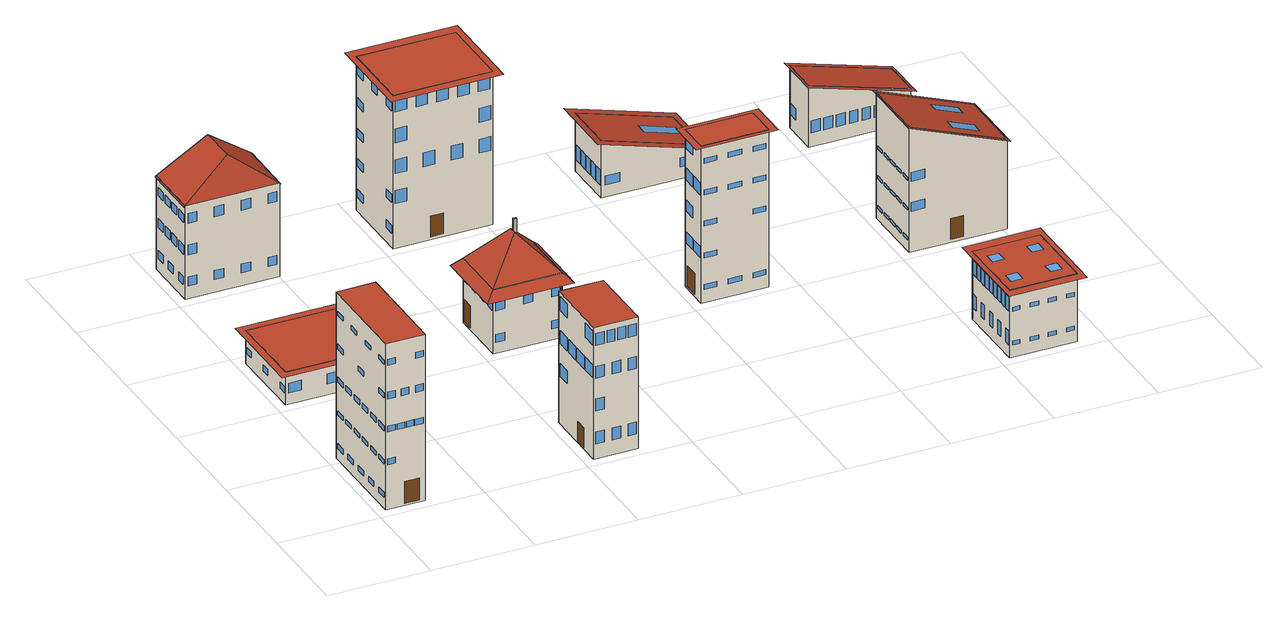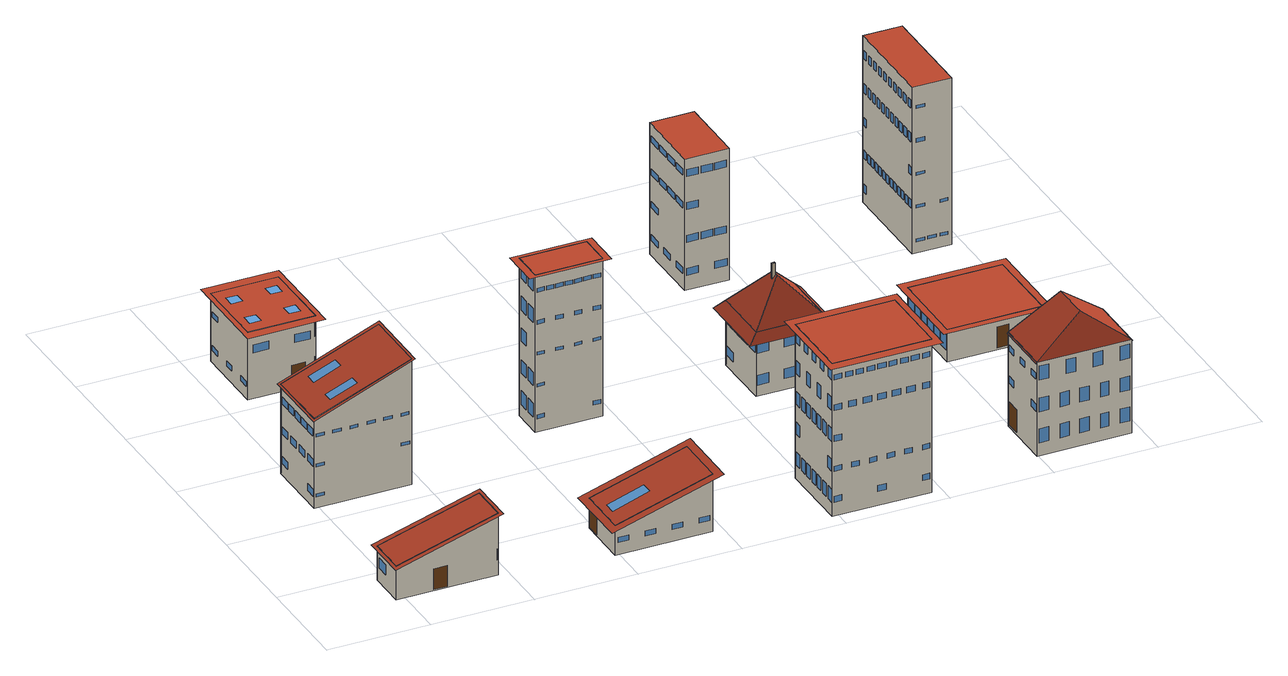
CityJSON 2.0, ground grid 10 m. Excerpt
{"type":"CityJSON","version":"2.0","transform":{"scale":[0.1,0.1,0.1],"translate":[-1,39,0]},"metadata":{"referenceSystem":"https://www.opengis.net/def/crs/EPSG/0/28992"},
"CityObjects":{
"building1":{"type":"Building","attributes":{"roofType":"Flat","yearOfConstruction":1977,"function":"Residential","storeysAboveGround":5},"geometry":[{"type":"MultiSurface","lod":"3","boundaries":[[[0,1,2,3]],[[4,5,6,7]],[[2,4,7,3],[8,9,10,11],[12,13,14,15],[16,17,18,19],[20,21,22,23],[24,25,26,27],[28,29,30,31],[32,33,34,35],[36,37,38,39],[40,41,42,43],[44,45,46,47],[48,49,50,51]],[[10,9,8,11]],[[14,13,12,15]],[[18,17,16,19]],[[22,21,20,23]],[[26,25,24,27]],[[30,29,28,31]],[[34,33,32,35]],[[38,37,36,39]],[[42,41,40,43]],[[46,45,44,47]],[[50,49,48,51]],[[1,5,4,2],[52,53,54,55],[56,57,58,59],[60,61,62,63],[64,65,66,67],[68,69,70,71],[72,73,74,75],[76,77,78,79],[80,81,82,83],[84,85,86,87],[88,89,90,91],[92,93,94,95],[96,97,98,99],[100,101,102,103],[104,105,106,107],[108,109,110,111],[112,113,114,115],[116,117,118,119],[120,121,122,123],[124,125,126,127],[128,129,130,131],[132,133,134,135],[136,137,138,139],[140,141,142,143],[144,145,146,147],[148,149,150,151],[152,153,154,155],[156,157,158,159],[160,161,162,163],[164,165,166,167],[168,169,170,171],[172,173,174,175],[176,177,178,179],[180,181,182,183],[184,185,186,187],[188,189,190,191],[192,193,194,195],[196,197,198,199]],[[54,53,52,55]],[[58,57,56,59]],[[62,61,60,63]],[[66,65,64,67]],[[70,69,68,71]],[[74,73,72,75]],[[78,77,76,79]],[[82,81,80,83]],[[86,85,84,87]],[[90,89,88,91]],[[94,93,92,95]],[[98,97,96,99]],[[102,101,100,103]],[[106,105,104,107]],[[110,109,108,111]],[[114,113,112,115]],[[118,117,116,119]],[[122,121,120,123]],[[126,125,124,127]],[[130,129,128,131]],[[134,133,132,135]],[[138,137,136,139]],[[142,141,140,143]],[[146,145,144,147]],[[150,149,148,151]],[[154,153,152,155]],[[158,157,156,159]],[[162,161,160,163]],[[166,165,164,167]],[[170,169,168,171]],[[174,173,172,175]],[[178,177,176,179]],[[182,181,180,183]],[[186,185,184,187]],[[190,189,188,191]],[[194,193,192,195]],[[198,197,196,199]],[[0,6,5,1],[200,201,202,203],[204,205,206,207],[208,209,210,211],[212,213,214,215],[216,217,218,219],[220,221,222,223],[224,225,226,227],[228,229,230,231]],[[202,201,200,203]],[[206,205,204,207]],[[210,209,208,211]],[[214,213,212,215]],[[218,217,216,219]],[[222,221,220,223]],[[226,225,224,227]],[[230,229,228,231]],[[3,7,6,0],[232,233,234,235],[236,237,238,239],[240,241,242,243],[244,245,246,247],[248,249,250,251],[252,253,254,255],[256,257,258,259],[260,261,262,263],[264,265,266,267],[268,269,270,271],[272,273,274,275],[276,277,278,279],[280,281,282,283],[284,285,286,287],[288,289,290,291],[292,293,294,295],[296,297,298,299],[300,301,302,303],[304,305,306,307],[308,309,310,311],[312,313,314,315],[316,317,318,319],[320,321,322,323],[324,325,326,327]],[[234,233,232,235]],[[238,237,236,239]],[[242,241,240,243]],[[246,245,244,247]],[[250,249,248,251]],[[254,253,252,255]],[[258,257,256,259]],[[262,261,260,263]],[[266,265,264,267]],[[270,269,268,271]],[[274,273,272,275]],[[278,277,276,279]],[[282,281,280,283]],[[286,285,284,287]],[[290,289,288,291]],[[294,293,292,295]],[[298,297,296,299]],[[302,301,300,303]],[[306,305,304,307]],[[310,309,308,311]],[[314,313,312,315]],[[318,317,316,319]],[[322,321,320,323]],[[326,325,324,327]]],"semantics":{"surfaces":[{"type":"GroundSurface"},{"type":"RoofSurface"},{"type":"WallSurface"},{"type":"Door"},{"type":"Window"}],"values":[0,1,2,3,4,4,4,4,4,4,4,4,4,4,2,4,4,4,4,4,4,4,4,4,4,4,4,4,4,4,4,4,4,4,4,4,4,4,4,4,4,4,4,4,4,4,4,4,4,4,4,4,2,4,4,4,4,4,4,4,4,2,4,4,4,4,4,4,4,4,4,4,4,4,4,4,4,4,4,4,4,4,4,4,4,4]}}]},
"building2":{"type":"Building","attributes":{"roofType":"Flat","yearOfConstruction":1955,"function":"Residential","storeysAboveGround":1},"geometry":[{"type":"MultiSurface","lod":"3","boundaries":[[[328,329,330,331]],[[332,333,334,335]],[[330,332,335,331],[336,337,338,339],[340,341,342,343],[344,345,346,347]],[[338,337,336,339]],[[342,341,340,343]],[[346,345,344,347]],[[329,333,332,330],[348,349,350,351],[352,353,354,355],[356,357,358,359],[360,361,362,363],[364,365,366,367],[368,369,370,371]],[[350,349,348,351]],[[354,353,352,355]],[[358,357,356,359]],[[362,361,360,363]],[[366,365,364,367]],[[370,369,368,371]],[[328,334,333,329],[372,373,374,375]],[[374,373,372,375]],[[331,335,334,328],[376,377,378,379],[380,381,382,383],[384,385,386,387]],[[378,377,376,379]],[[382,381,380,383]],[[386,385,384,387]],[[388,389,390,391],[334,333,332,335]]],"semantics":{"surfaces":[{"type":"GroundSurface"},{"type":"RoofSurface"},{"type":"WallSurface"},{"type":"Window"},{"type":"Door"}],"values":[0,1,2,3,3,3,2,3,3,3,3,3,3,2,4,2,3,3,3,1]}}]},
"building3":{"type":"Building","attributes":{"roofType":"Hipped","yearOfConstruction":1954,"function":"Residential","storeysAboveGround":3},"geometry":[{"type":"MultiSurface","lod":"3","boundaries":[[[392,393,394,395]],[[396,397,398,399]],[[399,400,401,396]],[[398,400,399]],[[401,397,396]],[[394,400,398,395],[402,403,404,405],[406,407,408,409],[410,411,412,413],[414,415,416,417],[418,419,420,421],[422,423,424,425],[426,427,428,429],[430,431,432,433],[434,435,436,437]],[[404,403,402,405]],[[408,407,406,409]],[[412,411,410,413]],[[416,415,414,417]],[[420,419,418,421]],[[424,423,422,425]],[[428,427,426,429]],[[432,431,430,433]],[[436,435,434,437]],[[393,401,400,394],[438,439,440,441],[442,443,444,445],[446,447,448,449],[450,451,452,453],[454,455,456,457],[458,459,460,461]],[[440,439,438,441]],[[444,443,442,445]],[[448,447,446,449]],[[452,451,450,453]],[[456,455,454,457]],[[460,459,458,461]],[[392,397,401,393],[462,463,464,465],[466,467,468,469],[470,471,472,473],[474,475,476,477],[478,479,480,481],[482,483,484,485],[486,487,488,489],[490,491,492,493],[494,495,496,497],[498,499,500,501],[502,503,504,505],[506,507,508,509],[510,511,512,513],[514,515,516,517]],[[464,463,462,465]],[[468,467,466,469]],[[472,471,470,473]],[[476,475,474,477]],[[480,479,478,481]],[[484,483,482,485]],[[488,487,486,489]],[[492,491,490,493]],[[496,495,494,497]],[[500,499,498,501]],[[504,503,502,505]],[[508,507,506,509]],[[512,511,510,513]],[[516,515,514,517]],[[395,398,397,392],[518,519,520,521],[522,523,524,525],[526,527,528,529],[530,531,532,533],[534,535,536,537],[538,539,540,541],[542,543,544,545],[546,547,548,549],[550,551,552,553],[554,555,556,557],[558,559,560,561]],[[520,519,518,521]],[[524,523,522,525]],[[528,527,526,529]],[[532,531,530,533]],[[536,535,534,537]],[[540,539,538,541]],[[544,543,542,545]],[[548,547,546,549]],[[552,551,550,553]],[[556,555,554,557]],[[560,559,558,561]],[[562,400,398,563]],[[564,401,400,562]],[[397,401,564,565]],[[398,397,565,563]]],"semantics":{"surfaces":[{"type":"GroundSurface"},{"type":"RoofSurface"},{"type":"WallSurface"},{"type":"Window"},{"type":"Door"}],"values":[0,1,1,1,1,2,3,3,3,3,3,3,3,3,3,2,4,3,3,3,3,3,2,3,3,3,3,3,3,3,3,3,3,3,3,3,3,2,3,3,3,3,3,3,3,3,3,3,3,1,1,1,1]}}]},
"building4":{"type":"Building","attributes":{"roofType":"Flat","yearOfConstruction":1947,"function":"Industrial","storeysAboveGround":4},"geometry":[{"type":"MultiSurface","lod":"3","boundaries":[[[566,567,568,569]],[[570,571,572,573]],[[568,570,573,569],[574,575,576,577],[578,579,580,581],[582,583,584,585],[586,587,588,589],[590,591,592,593],[594,595,596,597],[598,599,600,601],[602,603,604,605],[606,607,608,609],[610,611,612,613],[614,615,616,617]],[[576,575,574,577]],[[580,579,578,581]],[[584,583,582,585]],[[588,587,586,589]],[[592,591,590,593]],[[596,595,594,597]],[[600,599,598,601]],[[604,603,602,605]],[[608,607,606,609]],[[612,611,610,613]],[[616,615,614,617]],[[567,571,570,568],[618,619,620,621],[622,623,624,625],[626,627,628,629],[630,631,632,633],[634,635,636,637],[638,639,640,641],[642,643,644,645],[646,647,648,649],[650,651,652,653],[654,655,656,657],[658,659,660,661],[662,663,664,665]],[[620,619,618,621]],[[624,623,622,625]],[[628,627,626,629]],[[632,631,630,633]],[[636,635,634,637]],[[640,639,638,641]],[[644,643,642,645]],[[648,647,646,649]],[[652,651,650,653]],[[656,655,654,657]],[[660,659,658,661]],[[664,663,662,665]],[[566,572,571,567],[666,667,668,669],[670,671,672,673],[674,675,676,677],[678,679,680,681],[682,683,684,685],[686,687,688,689],[690,691,692,693],[694,695,696,697],[698,699,700,701]],[[668,667,666,669]],[[672,671,670,673]],[[676,675,674,677]],[[680,679,678,681]],[[684,683,682,685]],[[688,687,686,689]],[[692,691,690,693]],[[696,695,694,697]],[[700,699,698,701]],[[569,573,572,566],[702,703,704,705],[706,707,708,709],[710,711,712,713],[714,715,716,717],[718,719,720,721],[722,723,724,725],[726,727,728,729],[730,731,732,733]],[[704,703,702,705]],[[708,707,706,709]],[[712,711,710,713]],[[716,715,714,717]],[[720,719,718,721]],[[724,723,722,725]],[[728,727,726,729]],[[732,731,730,733]]],"semantics":{"surfaces":[{"type":"GroundSurface"},{"type":"RoofSurface"},{"type":"WallSurface"},{"type":"Window"},{"type":"Door"}],"values":[0,1,2,3,3,3,3,3,3,3,3,3,3,3,2,3,3,3,3,3,3,3,3,3,3,3,3,2,3,3,3,3,3,3,3,3,3,2,4,3,3,3,3,3,3,3]}}]},
"building5":{"type":"Building","attributes":{"roofType":"Hipped","yearOfConstruction":1957,"function":"Industrial","storeysAboveGround":2},"children":["building5-1"],"geometry":[{"type":"MultiSurface","lod":"3","boundaries":[[[734,735,736,737]],[[738,739,740,741]],[[741,742,743,738],[744,745,746,747]],[[740,742,741]],[[743,739,738]],[[736,742,740,737],[748,749,750,751],[752,753,754,755],[756,757,758,759],[760,761,762,763],[764,765,766,767]],[[750,749,748,751]],[[754,753,752,755]],[[758,757,756,759]],[[762,761,760,763]],[[766,765,764,767]],[[735,743,742,736],[768,769,770,771],[772,773,774,775],[776,777,778,779],[780,781,782,783],[784,785,786,787]],[[770,769,768,771]],[[774,773,772,775]],[[778,777,776,779]],[[782,781,780,783]],[[786,785,784,787]],[[734,739,743,735],[788,789,790,791],[792,793,794,795],[796,797,798,799],[800,801,802,803],[804,805,806,807],[808,809,810,811]],[[790,789,788,791]],[[794,793,792,795]],[[798,797,796,799]],[[802,801,800,803]],[[806,805,804,807]],[[810,809,808,811]],[[737,740,739,734],[812,813,814,815],[816,817,818,819],[820,821,822,823],[824,825,826,827],[828,829,830,831]],[[814,813,812,815]],[[818,817,816,819]],[[822,821,820,823]],[[826,825,824,827]],[[830,829,828,831]],[[832,742,740,833]],[[834,743,742,832]],[[739,743,834,835]],[[740,739,835,833]]],"semantics":{"surfaces":[{"type":"GroundSurface"},{"type":"RoofSurface"},{"type":"WallSurface"},{"type":"Window"},{"type":"Door"}],"values":[0,1,1,1,1,2,3,3,3,3,3,2,3,3,3,3,3,2,3,3,3,3,3,3,2,4,3,3,3,3,1,1,1,1]}}]},
"building5-1":{"type":"BuildingInstallation","parents":["building5"],"geometry":[{"type":"MultiSurface","lod":"3","boundaries":[[[746,836,837,747]],[[838,839,745,744]],[[837,838,744,747]],[[746,745,839,836]],[[836,839,838,837]],[[746,745,744,747]]]}]},
"building6":{"type":"Building","attributes":{"roofType":"Flat","yearOfConstruction":2009,"function":"Residential","storeysAboveGround":5},"geometry":[{"type":"MultiSurface","lod":"3","boundaries":[[[840,841,842,843]],[[844,845,846,847]],[[842,844,847,843],[848,849,850,851],[852,853,854,855],[856,857,858,859],[860,861,862,863],[864,865,866,867],[868,869,870,871],[872,873,874,875],[876,877,878,879],[880,881,882,883],[884,885,886,887],[888,889,890,891],[892,893,894,895],[896,897,898,899]],[[850,849,848,851]],[[854,853,852,855]],[[858,857,856,859]],[[862,861,860,863]],[[866,865,864,867]],[[870,869,868,871]],[[874,873,872,875]],[[878,877,876,879]],[[882,881,880,883]],[[886,885,884,887]],[[890,889,888,891]],[[894,893,892,895]],[[898,897,896,899]],[[841,845,844,842],[900,901,902,903],[904,905,906,907],[908,909,910,911],[912,913,914,915],[916,917,918,919],[920,921,922,923],[924,925,926,927],[928,929,930,931],[932,933,934,935],[936,937,938,939],[940,941,942,943],[944,945,946,947],[948,949,950,951],[952,953,954,955],[956,957,958,959],[960,961,962,963],[964,965,966,967],[968,969,970,971],[972,973,974,975],[976,977,978,979],[980,981,982,983],[984,985,986,987],[988,989,990,991],[992,993,994,995],[996,997,998,999]],[[902,901,900,903]],[[906,905,904,907]],[[910,909,908,911]],[[914,913,912,915]],[[918,917,916,919]],[[922,921,920,923]],[[926,925,924,927]],[[930,929,928,931]],[[934,933,932,935]],[[938,937,936,939]],[[942,941,940,943]],[[946,945,944,947]],[[950,949,948,951]],[[954,953,952,955]],[[958,957,956,959]],[[962,961,960,963]],[[966,965,964,967]],[[970,969,968,971]],[[974,973,972,975]],[[978,977,976,979]],[[982,981,980,983]],[[986,985,984,987]],[[990,989,988,991]],[[994,993,992,995]],[[998,997,996,999]],[[840,846,845,841],[1000,1001,1002,1003],[1004,1005,1006,1007],[1008,1009,1010,1011],[1012,1013,1014,1015],[1016,1017,1018,1019],[1020,1021,1022,1023],[1024,1025,1026,1027],[1028,1029,1030,1031],[1032,1033,1034,1035],[1036,1037,1038,1039],[1040,1041,1042,1043],[1044,1045,1046,1047],[1048,1049,1050,1051],[1052,1053,1054,1055],[1056,1057,1058,1059],[1060,1061,1062,1063],[1064,1065,1066,1067],[1068,1069,1070,1071],[1072,1073,1074,1075],[1076,1077,1078,1079],[1080,1081,1082,1083],[1084,1085,1086,1087],[1088,1089,1090,1091],[1092,1093,1094,1095],[1096,1097,1098,1099],[1100,1101,1102,1103]],[[1002,1001,1000,1003]],[[1006,1005,1004,1007]],[[1010,1009,1008,1011]],[[1014,1013,1012,1015]],[[1018,1017,1016,1019]],[[1022,1021,1020,1023]],[[1026,1025,1024,1027]],[[1030,1029,1028,1031]],[[1034,1033,1032,1035]],[[1038,1037,1036,1039]],[[1042,1041,1040,1043]],[[1046,1045,1044,1047]],[[1050,1049,1048,1051]],[[1054,1053,1052,1055]],[[1058,1057,1056,1059]],[[1062,1061,1060,1063]],[[1066,1065,1064,1067]],[[1070,1069,1068,1071]],[[1074,1073,1072,1075]],[[1078,1077,1076,1079]],[[1082,1081,1080,1083]],[[1086,1085,1084,1087]],[[1090,1089,1088,1091]],[[1094,1093,1092,1095]],[[1098,1097,1096,1099]],[[1102,1101,1100,1103]],[[843,847,846,840],[1104,1105,1106,1107],[1108,1109,1110,1111],[1112,1113,1114,1115],[1116,1117,1118,1119],[1120,1121,1122,1123],[1124,1125,1126,1127],[1128,1129,1130,1131],[1132,1133,1134,1135],[1136,1137,1138,1139]],[[1106,1105,1104,1107]],[[1110,1109,1108,1111]],[[1114,1113,1112,1115]],[[1118,1117,1116,1119]],[[1122,1121,1120,1123]],[[1126,1125,1124,1127]],[[1130,1129,1128,1131]],[[1134,1133,1132,1135]],[[1138,1137,1136,1139]],[[1140,1141,1142,1143],[846,845,844,847]]],"semantics":{"surfaces":[{"type":"GroundSurface"},{"type":"RoofSurface"},{"type":"WallSurface"},{"type":"Door"},{"type":"Window"}],"values":[0,1,2,3,4,4,4,4,4,4,4,4,4,4,4,4,2,4,4,4,4,4,4,4,4,4,4,4,4,4,4,4,4,4,4,4,4,4,4,4,4,4,2,4,4,4,4,4,4,4,4,4,4,4,4,4,4,4,4,4,4,4,4,4,4,4,4,4,4,2,4,4,4,4,4,4,4,4,4,1]}}]},
"building7":{"type":"Building","attributes":{"roofType":"Flat","yearOfConstruction":2013,"function":"Industrial","storeysAboveGround":5},"geometry":[{"type":"MultiSurface","lod":"3","boundaries":[[[1144,1145,1146,1147]],[[1148,1149,1150,1151]],[[1146,1148,1151,1147],[1152,1153,1154,1155],[1156,1157,1158,1159],[1160,1161,1162,1163],[1164,1165,1166,1167],[1168,1169,1170,1171],[1172,1173,1174,1175],[1176,1177,1178,1179],[1180,1181,1182,1183],[1184,1185,1186,1187],[1188,1189,1190,1191],[1192,1193,1194,1195],[1196,1197,1198,1199]],[[1154,1153,1152,1155]],[[1158,1157,1156,1159]],[[1162,1161,1160,1163]],[[1166,1165,1164,1167]],[[1170,1169,1168,1171]],[[1174,1173,1172,1175]],[[1178,1177,1176,1179]],[[1182,1181,1180,1183]],[[1186,1185,1184,1187]],[[1190,1189,1188,1191]],[[1194,1193,1192,1195]],[[1198,1197,1196,1199]],[[1145,1149,1148,1146],[1200,1201,1202,1203],[1204,1205,1206,1207],[1208,1209,1210,1211],[1212,1213,1214,1215],[1216,1217,1218,1219],[1220,1221,1222,1223],[1224,1225,1226,1227],[1228,1229,1230,1231],[1232,1233,1234,1235]],[[1202,1201,1200,1203]],[[1206,1205,1204,1207]],[[1210,1209,1208,1211]],[[1214,1213,1212,1215]],[[1218,1217,1216,1219]],[[1222,1221,1220,1223]],[[1226,1225,1224,1227]],[[1230,1229,1228,1231]],[[1234,1233,1232,1235]],[[1144,1150,1149,1145],[1236,1237,1238,1239],[1240,1241,1242,1243],[1244,1245,1246,1247],[1248,1249,1250,1251],[1252,1253,1254,1255],[1256,1257,1258,1259],[1260,1261,1262,1263],[1264,1265,1266,1267],[1268,1269,1270,1271],[1272,1273,1274,1275],[1276,1277,1278,1279],[1280,1281,1282,1283],[1284,1285,1286,1287],[1288,1289,1290,1291],[1292,1293,1294,1295],[1296,1297,1298,1299],[1300,1301,1302,1303],[1304,1305,1306,1307]],[[1238,1237,1236,1239]],[[1242,1241,1240,1243]],[[1246,1245,1244,1247]],[[1250,1249,1248,1251]],[[1254,1253,1252,1255]],[[1258,1257,1256,1259]],[[1262,1261,1260,1263]],[[1266,1265,1264,1267]],[[1270,1269,1268,1271]],[[1274,1273,1272,1275]],[[1278,1277,1276,1279]],[[1282,1281,1280,1283]],[[1286,1285,1284,1287]],[[1290,1289,1288,1291]],[[1294,1293,1292,1295]],[[1298,1297,1296,1299]],[[1302,1301,1300,1303]],[[1306,1305,1304,1307]],[[1147,1151,1150,1144],[1308,1309,1310,1311],[1312,1313,1314,1315],[1316,1317,1318,1319],[1320,1321,1322,1323],[1324,1325,1326,1327],[1328,1329,1330,1331],[1332,1333,1334,1335]],[[1310,1309,1308,1311]],[[1314,1313,1312,1315]],[[1318,1317,1316,1319]],[[1322,1321,1320,1323]],[[1326,1325,1324,1327]],[[1330,1329,1328,1331]],[[1334,1333,1332,1335]],[[1336,1337,1338,1339],[1150,1149,1148,1151]]],"semantics":{"surfaces":[{"type":"GroundSurface"},{"type":"RoofSurface"},{"type":"WallSurface"},{"type":"Window"},{"type":"Door"}],"values":[0,1,2,3,3,3,3,3,3,3,3,3,3,3,3,2,3,3,3,3,3,3,3,3,3,2,3,3,3,3,3,3,3,3,3,3,3,3,3,3,3,3,3,3,2,4,3,3,3,3,3,3,1]}}]},
"building8":{"type":"Building","attributes":{"roofType":"Shed","yearOfConstruction":1979,"function":"Residential","storeysAboveGround":1},"geometry":[{"type":"MultiSurface","lod":"3","boundaries":[[[1340,1341,1342,1343]],[[1344,1345,1346,1347],[1348,1349,1350,1351]],[[1350,1349,1348,1351]],[[1343,1342,1345,1344],[1352,1353,1354,1355],[1356,1357,1358,1359]],[[1354,1353,1352,1355]],[[1358,1357,1356,1359]],[[1341,1346,1345,1342],[1360,1361,1362,1363]],[[1362,1361,1360,1363]],[[1341,1340,1347,1346],[1364,1365,1366,1367],[1368,1369,1370,1371],[1372,1373,1374,1375],[1376,1377,1378,1379]],[[1366,1365,1364,1367]],[[1370,1369,1368,1371]],[[1374,1373,1372,1375]],[[1378,1377,1376,1379]],[[1340,1343,1344,1347],[1380,1381,1382,1383],[1384,1385,1386,1387],[1388,1389,1390,1391],[1392,1393,1394,1395],[1396,1397,1398,1399]],[[1382,1381,1380,1383]],[[1386,1385,1384,1387]],[[1390,1389,1388,1391]],[[1394,1393,1392,1395]],[[1398,1397,1396,1399]],[[1400,1401,1402,1403],[1347,1346,1345,1344]]],"semantics":{"surfaces":[{"type":"GroundSurface"},{"type":"RoofSurface"},{"type":"Window"},{"type":"WallSurface"},{"type":"Door"}],"values":[0,1,2,3,2,2,3,4,3,2,2,2,2,3,2,2,2,2,2,1]}}]},
"building9":{"type":"Building","attributes":{"roofType":"Flat","yearOfConstruction":1964,"function":"Residential","storeysAboveGround":2},"geometry":[{"type":"MultiSurface","lod":"3","boundaries":[[[1404,1405,1406,1407]],[[1408,1409,1410,1411],[1412,1413,1414,1415],[1416,1417,1418,1419],[1420,1421,1422,1423],[1424,1425,1426,1427]],[[1414,1413,1412,1415]],[[1418,1417,1416,1419]],[[1422,1421,1420,1423]],[[1426,1425,1424,1427]],[[1406,1408,1411,1407],[1428,1429,1430,1431],[1432,1433,1434,1435],[1436,1437,1438,1439],[1440,1441,1442,1443],[1444,1445,1446,1447],[1448,1449,1450,1451],[1452,1453,1454,1455],[1456,1457,1458,1459]],[[1430,1429,1428,1431]],[[1434,1433,1432,1435]],[[1438,1437,1436,1439]],[[1442,1441,1440,1443]],[[1446,1445,1444,1447]],[[1450,1449,1448,1451]],[[1454,1453,1452,1455]],[[1458,1457,1456,1459]],[[1405,1409,1408,1406],[1460,1461,1462,1463],[1464,1465,1466,1467],[1468,1469,1470,1471],[1472,1473,1474,1475]],[[1462,1461,1460,1463]],[[1466,1465,1464,1467]],[[1470,1469,1468,1471]],[[1474,1473,1472,1475]],[[1404,1410,1409,1405],[1476,1477,1478,1479],[1480,1481,1482,1483],[1484,1485,1486,1487]],[[1478,1477,1476,1479]],[[1482,1481,1480,1483]],[[1486,1485,1484,1487]],[[1407,1411,1410,1404],[1488,1489,1490,1491],[1492,1493,1494,1495],[1496,1497,1498,1499],[1500,1501,1502,1503],[1504,1505,1506,1507],[1508,1509,1510,1511],[1512,1513,1514,1515],[1516,1517,1518,1519],[1520,1521,1522,1523],[1524,1525,1526,1527],[1528,1529,1530,1531],[1532,1533,1534,1535],[1536,1537,1538,1539],[1540,1541,1542,1543]],[[1490,1489,1488,1491]],[[1494,1493,1492,1495]],[[1498,1497,1496,1499]],[[1502,1501,1500,1503]],[[1506,1505,1504,1507]],[[1510,1509,1508,1511]],[[1514,1513,1512,1515]],[[1518,1517,1516,1519]],[[1522,1521,1520,1523]],[[1526,1525,1524,1527]],[[1530,1529,1528,1531]],[[1534,1533,1532,1535]],[[1538,1537,1536,1539]],[[1542,1541,1540,1543]],[[1544,1545,1546,1547],[1410,1409,1408,1411]]],"semantics":{"surfaces":[{"type":"GroundSurface"},{"type":"RoofSurface"},{"type":"Window"},{"type":"WallSurface"},{"type":"Door"}],"values":[0,1,2,2,2,2,3,2,2,2,2,2,2,2,2,3,2,2,2,2,3,4,2,2,3,2,2,2,2,2,2,2,2,2,2,2,2,2,2,1]}}]},
"building10":{"type":"Building","attributes":{"roofType":"Shed","yearOfConstruction":1979,"function":"Residential","storeysAboveGround":3},"geometry":[{"type":"MultiSurface","lod":"3","boundaries":[[[1548,1549,1550,1551]],[[1552,1553,1554,1555],[1556,1557,1558,1559],[1560,1561,1562,1563]],[[1558,1557,1556,1559]],[[1562,1561,1560,1563]],[[1551,1550,1553,1552],[1564,1565,1566,1567],[1568,1569,1570,1571],[1572,1573,1574,1575]],[[1566,1565,1564,1567]],[[1570,1569,1568,1571]],[[1574,1573,1572,1575]],[[1549,1554,1553,1550],[1576,1577,1578,1579],[1580,1581,1582,1583],[1584,1585,1586,1587],[1588,1589,1590,1591],[1592,1593,1594,1595],[1596,1597,1598,1599],[1600,1601,1602,1603],[1604,1605,1606,1607],[1608,1609,1610,1611],[1612,1613,1614,1615],[1616,1617,1618,1619]],[[1578,1577,1576,1579]],[[1582,1581,1580,1583]],[[1586,1585,1584,1587]],[[1590,1589,1588,1591]],[[1594,1593,1592,1595]],[[1598,1597,1596,1599]],[[1602,1601,1600,1603]],[[1606,1605,1604,1607]],[[1610,1609,1608,1611]],[[1614,1613,1612,1615]],[[1618,1617,1616,1619]],[[1549,1548,1555,1554],[1620,1621,1622,1623],[1624,1625,1626,1627],[1628,1629,1630,1631],[1632,1633,1634,1635],[1636,1637,1638,1639],[1640,1641,1642,1643],[1644,1645,1646,1647],[1648,1649,1650,1651],[1652,1653,1654,1655]],[[1622,1621,1620,1623]],[[1626,1625,1624,1627]],[[1630,1629,1628,1631]],[[1634,1633,1632,1635]],[[1638,1637,1636,1639]],[[1642,1641,1640,1643]],[[1646,1645,1644,1647]],[[1650,1649,1648,1651]],[[1654,1653,1652,1655]],[[1548,1551,1552,1555],[1656,1657,1658,1659],[1660,1661,1662,1663],[1664,1665,1666,1667],[1668,1669,1670,1671],[1672,1673,1674,1675],[1676,1677,1678,1679],[1680,1681,1682,1683],[1684,1685,1686,1687],[1688,1689,1690,1691],[1692,1693,1694,1695],[1696,1697,1698,1699],[1700,1701,1702,1703],[1704,1705,1706,1707],[1708,1709,1710,1711],[1712,1713,1714,1715]],[[1658,1657,1656,1659]],[[1662,1661,1660,1663]],[[1666,1665,1664,1667]],[[1670,1669,1668,1671]],[[1674,1673,1672,1675]],[[1678,1677,1676,1679]],[[1682,1681,1680,1683]],[[1686,1685,1684,1687]],[[1690,1689,1688,1691]],[[1694,1693,1692,1695]],[[1698,1697,1696,1699]],[[1702,1701,1700,1703]],[[1706,1705,1704,1707]],[[1710,1709,1708,1711]],[[1714,1713,1712,1715]],[[1716,1717,1718,1719],[1555,1554,1553,1552]]],"semantics":{"surfaces":[{"type":"GroundSurface"},{"type":"RoofSurface"},{"type":"Window"},{"type":"WallSurface"},{"type":"Door"}],"values":[0,1,2,2,3,4,2,2,3,2,2,2,2,2,2,2,2,2,2,2,3,2,2,2,2,2,2,2,2,2,3,2,2,2,2,2,2,2,2,2,2,2,2,2,2,2,1]}}]},
"building11":{"type":"Building","attributes":{"roofType":"Shed","yearOfConstruction":2013,"function":"Residential","storeysAboveGround":1},"geometry":[{"type":"MultiSurface","lod":"3","boundaries":[[[1720,1721,1722,1723]],[[1724,1725,1726,1727]],[[1723,1722,1725,1724],[1728,1729,1730,1731],[1732,1733,1734,1735],[1736,1737,1738,1739],[1740,1741,1742,1743],[1744,1745,1746,1747],[1748,1749,1750,1751],[1752,1753,1754,1755],[1756,1757,1758,1759]],[[1730,1729,1728,1731]],[[1734,1733,1732,1735]],[[1738,1737,1736,1739]],[[1742,1741,1740,1743]],[[1746,1745,1744,1747]],[[1750,1749,1748,1751]],[[1754,1753,1752,1755]],[[1758,1757,1756,1759]],[[1721,1726,1725,1722],[1760,1761,1762,1763]],[[1762,1761,1760,1763]],[[1721,1720,1727,1726],[1764,1765,1766,1767]],[[1766,1765,1764,1767]],[[1720,1723,1724,1727],[1768,1769,1770,1771]],[[1770,1769,1768,1771]],[[1772,1773,1774,1775],[1727,1726,1725,1724]]],"semantics":{"surfaces":[{"type":"GroundSurface"},{"type":"RoofSurface"},{"type":"WallSurface"},{"type":"Window"},{"type":"Door"}],"values":[0,1,2,3,3,3,3,3,3,3,3,2,3,2,4,2,3,1]}}]}
},
"vertices":[
[10,109,0],[48,109,0],[48,10,0],[10,10,0],[48,10,167],[48,109,167],[10,109,167],[10,10,167],[28,10,24],[42,10,24],[42,10,2],[28,10,2],[12,10,51],[19,10,51],[19,10,45],[12,10,45],[12,10,84],[19,10,84],[19,10,78],[12,10,78],[21,10,84],[28,10,84],[28,10,78],[21,10,78],[30,10,84],[37,10,84],[37,10,78],[30,10,78],[38,10,84],[46,10,84],[46,10,78],[38,10,78],[12,10,118],[19,10,118],[19,10,111],[12,10,111],[25,10,118],[32,10,118],[32,10,111],[25,10,111],[39,10,118],[46,10,118],[46,10,111],[39,10,111],[12,10,151],[19,10,151],[19,10,145],[12,10,145],[39,10,151],[46,10,151],[46,10,145],[39,10,145],[48,12,19],[48,17,19],[48,17,11],[48,12,11],[48,12,53],[48,17,53],[48,17,45],[48,12,45],[48,20,53],[48,25,53],[48,25,45],[48,20,45],[48,27,53],[48,32,53],[48,32,45],[48,27,45],[48,35,53],[48,40,53],[48,40,45],[48,35,45],[48,42,53],[48,47,53],[48,47,45],[48,42,45],[48,50,53],[48,55,53],[48,55,45],[48,50,45],[48,57,53],[48,62,53],[48,62,45],[48,57,45],[48,65,53],[48,70,53],[48,70,45],[48,65,45],[48,72,53],[48,77,53],[48,77,45],[48,72,45],[48,80,53],[48,85,53],[48,85,45],[48,80,45],[48,87,53],[48,92,53],[48,92,45],[48,87,45],[48,95,53],[48,100,53],[48,100,45],[48,95,45],[48,102,53],[48,107,53],[48,107,45],[48,102,45],[48,12,86],[48,17,86],[48,17,78],[48,12,78],[48,102,86],[48,107,86],[48,107,78],[48,102,78],[48,12,120],[48,17,120],[48,17,111],[48,12,111],[48,21,120],[48,26,120],[48,26,111],[48,21,111],[48,30,120],[48,35,120],[48,35,111],[48,30,111],[48,39,120],[48,44,120],[48,44,111],[48,39,111],[48,48,120],[48,53,120],[48,53,111],[48,48,111],[48,57,120],[48,62,120],[48,62,111],[48,57,111],[48,66,120],[48,71,120],[48,71,111],[48,66,111],[48,75,120],[48,80,120],[48,80,111],[48,75,111],[48,83,120],[48,89,120],[48,89,111],[48,83,111],[48,92,120],[48,98,120],[48,98,111],[48,92,111],[48,101,120],[48,106,120],[48,106,111],[48,101,111],[48,12,153],[48,17,153],[48,17,145],[48,12,145],[48,22,153],[48,27,153],[48,27,145],[48,22,145],[48,32,153],[48,37,153],[48,37,145],[48,32,145],[48,42,153],[48,47,153],[48,47,145],[48,42,145],[48,52,153],[48,57,153],[48,57,145],[48,52,145],[48,62,153],[48,67,153],[48,67,145],[48,62,145],[48,72,153],[48,77,153],[48,77,145],[48,72,145],[48,81,153],[48,87,153],[48,87,145],[48,81,145],[48,91,153],[48,97,153],[48,97,145],[48,91,145],[48,101,153],[48,106,153],[48,106,145],[48,101,145],[44,109,14],[36,109,14],[36,109,11],[44,109,11],[33,109,14],[25,109,14],[25,109,11],[33,109,11],[21,109,14],[14,109,14],[14,109,11],[21,109,11],[44,109,48],[36,109,48],[36,109,45],[44,109,45],[21,109,48],[14,109,48],[14,109,45],[21,109,45],[44,109,81],[36,109,81],[36,109,78],[44,109,78],[44,109,115],[36,109,115],[36,109,111],[44,109,111],[44,109,148],[36,109,148],[36,109,145],[44,109,145],[10,106,16],[10,95,16],[10,95,11],[10,106,11],[10,86,16],[10,75,16],[10,75,11],[10,86,11],[10,65,16],[10,54,16],[10,54,11],[10,65,11],[10,44,16],[10,34,16],[10,34,11],[10,44,11],[10,24,16],[10,13,16],[10,13,11],[10,24,11],[10,106,49],[10,95,49],[10,95,45],[10,106,45],[10,90,49],[10,79,49],[10,79,45],[10,90,45],[10,73,49],[10,62,49],[10,62,45],[10,73,45],[10,57,49],[10,46,49],[10,46,45],[10,57,45],[10,40,49],[10,29,49],[10,29,45],[10,40,45],[10,24,49],[10,13,49],[10,13,45],[10,24,45],[10,106,83],[10,95,83],[10,95,78],[10,106,78],[10,90,83],[10,79,83],[10,79,78],[10,90,78],[10,73,83],[10,62,83],[10,62,78],[10,73,78],[10,57,83],[10,46,83],[10,46,78],[10,57,78],[10,40,83],[10,29,83],[10,29,78],[10,40,78],[10,24,83],[10,13,83],[10,13,78],[10,24,78],[10,106,116],[10,95,116],[10,95,111],[10,106,111],[10,65,116],[10,54,116],[10,54,111],[10,65,111],[10,24,116],[10,13,116],[10,13,111],[10,24,111],[10,106,149],[10,95,149],[10,95,145],[10,106,145],[10,79,149],[10,68,149],[10,68,145],[10,79,145],[10,51,149],[10,40,149],[10,40,145],[10,51,145],[10,24,149],[10,13,149],[10,13,145],[10,24,145],
[10,289,0],[101,289,0],[101,210,0],[10,210,0],[101,210,33],[101,289,33],[10,289,33],[10,210,33],[13,210,21],[25,210,21],[25,210,11],[13,210,11],[50,210,21],[61,210,21],[61,210,11],[50,210,11],[87,210,21],[98,210,21],[98,210,11],[87,210,11],[101,212,26],[101,223,26],[101,223,11],[101,212,11],[101,225,26],[101,235,26],[101,235,11],[101,225,11],[101,238,26],[101,248,26],[101,248,11],[101,238,11],[101,250,26],[101,261,26],[101,261,11],[101,250,11],[101,263,26],[101,274,26],[101,274,11],[101,263,11],[101,276,26],[101,287,26],[101,287,11],[101,276,11],[53,289,23],[42,289,23],[42,289,2],[53,289,2],[10,287,17],[10,278,17],[10,278,11],[10,287,11],[10,254,17],[10,245,17],[10,245,11],[10,254,11],[10,221,17],[10,212,17],[10,212,11],[10,221,11],[108,202,33],[108,296,33],[3,296,33],[3,202,33],
[10,468,0],[101,468,0],[101,410,0],[10,410,0],[55,458,129],[10,468,94],[10,410,94],[55,420,129],[101,410,94],[101,468,94],[13,410,22],[21,410,22],[21,410,13],[13,410,13],[38,410,22],[47,410,22],[47,410,13],[38,410,13],[64,410,22],[73,410,22],[73,410,13],[64,410,13],[90,410,22],[98,410,22],[98,410,13],[90,410,13],[13,410,54],[21,410,54],[21,410,44],[13,410,44],[13,410,86],[21,410,86],[21,410,76],[13,410,76],[38,410,86],[47,410,86],[47,410,76],[38,410,76],[64,410,86],[73,410,86],[73,410,76],[64,410,76],[90,410,86],[98,410,86],[98,410,76],[90,410,76],[101,412,25],[101,427,25],[101,427,2],[101,412,2],[101,412,51],[101,421,51],[101,421,44],[101,412,44],[101,456,51],[101,466,51],[101,466,44],[101,456,44],[101,412,82],[101,421,82],[101,421,76],[101,412,76],[101,434,82],[101,443,82],[101,443,76],[101,434,76],[101,456,82],[101,465,82],[101,465,76],[101,456,76],[99,468,27],[90,468,27],[90,468,13],[99,468,13],[79,468,27],[70,468,27],[70,468,13],[79,468,13],[60,468,27],[51,468,27],[51,468,13],[60,468,13],[40,468,27],[32,468,27],[32,468,13],[40,468,13],[21,468,27],[12,468,27],[12,468,13],[21,468,13],[99,468,58],[90,468,58],[90,468,44],[99,468,44],[79,468,58],[70,468,58],[70,468,44],[79,468,44],[60,468,58],[51,468,58],[51,468,44],[60,468,44],[40,468,58],[32,468,58],[32,468,44],[40,468,44],[21,468,58],[12,468,58],[12,468,44],[21,468,44],[99,468,90],[90,468,90],[90,468,76],[99,468,76],[73,468,90],[64,468,90],[64,468,76],[73,468,76],[47,468,90],[38,468,90],[38,468,76],[47,468,76],[21,468,90],[12,468,90],[12,468,76],[21,468,76],[10,464,21],[10,454,21],[10,454,13],[10,464,13],[10,444,21],[10,434,21],[10,434,13],[10,444,13],[10,423,21],[10,414,21],[10,414,13],[10,423,13],[10,464,53],[10,454,53],[10,454,44],[10,464,44],[10,450,53],[10,440,53],[10,440,44],[10,450,44],[10,437,53],[10,427,53],[10,427,44],[10,437,44],[10,423,53],[10,413,53],[10,413,44],[10,423,44],[10,464,84],[10,454,84],[10,454,76],[10,464,76],[10,450,84],[10,440,84],[10,440,76],[10,450,76],[10,437,84],[10,427,84],[10,427,76],[10,437,76],[10,423,84],[10,413,84],[10,413,76],[10,423,76],[102,410,93],[9,410,93],[102,468,93],[9,468,93],
[210,80,0],[253,80,0],[253,10,0],[210,10,0],[253,10,132],[253,80,132],[210,80,132],[210,10,132],[212,10,27],[220,10,27],[220,10,15],[212,10,15],[228,10,27],[236,10,27],[236,10,15],[228,10,15],[243,10,27],[251,10,27],[251,10,15],[243,10,15],[212,10,60],[220,10,60],[220,10,48],[212,10,48],[212,10,93],[220,10,93],[220,10,81],[212,10,81],[228,10,93],[236,10,93],[236,10,81],[228,10,81],[243,10,93],[251,10,93],[251,10,81],[243,10,81],[212,10,126],[220,10,126],[220,10,114],[212,10,114],[223,10,126],[230,10,126],[230,10,114],[223,10,114],[233,10,126],[241,10,126],[241,10,114],[233,10,114],[243,10,126],[251,10,126],[251,10,114],[243,10,114],[253,13,21],[253,27,21],[253,27,15],[253,13,15],[253,38,21],[253,51,21],[253,51,15],[253,38,15],[253,63,21],[253,76,21],[253,76,15],[253,63,15],[253,13,54],[253,27,54],[253,27,48],[253,13,48],[253,13,87],[253,27,87],[253,27,81],[253,13,81],[253,30,87],[253,43,87],[253,43,81],[253,30,81],[253,46,87],[253,60,87],[253,60,81],[253,46,81],[253,63,87],[253,76,87],[253,76,81],[253,63,81],[253,13,120],[253,27,120],[253,27,114],[253,13,114],[253,30,120],[253,43,120],[253,43,114],[253,30,114],[253,46,120],[253,60,120],[253,60,114],[253,46,114],[253,63,120],[253,76,120],[253,76,114],[253,63,114],[251,80,22],[240,80,22],[240,80,15],[251,80,15],[224,80,22],[212,80,22],[212,80,15],[224,80,15],[251,80,55],[240,80,55],[240,80,48],[251,80,48],[237,80,55],[226,80,55],[226,80,48],[237,80,48],[224,80,55],[213,80,55],[213,80,48],[224,80,48],[251,80,88],[240,80,88],[240,80,81],[251,80,81],[251,80,121],[240,80,121],[240,80,114],[251,80,114],[237,80,121],[226,80,121],[226,80,114],[237,80,114],[224,80,121],[213,80,121],[213,80,114],[224,80,114],[210,42,21],[210,30,21],[210,30,1],[210,42,1],[210,77,61],[210,63,61],[210,63,48],[210,77,48],[210,77,94],[210,63,94],[210,63,81],[210,77,81],[210,60,94],[210,46,94],[210,46,81],[210,60,81],[210,44,94],[210,29,94],[210,29,81],[210,44,81],[210,27,94],[210,12,94],[210,12,81],[210,27,81],[210,77,128],[210,63,128],[210,63,114],[210,77,114],[210,27,128],[210,12,128],[210,12,114],[210,27,114],
[210,270,0],[276,270,0],[276,210,0],[210,210,0],[243,244,100],[210,270,65],[210,210,65],[243,236,100],[276,210,65],[276,270,65],[244,242,99],[247,242,96],[247,240,96],[244,240,99],[212,210,19],[221,210,19],[221,210,11],[212,210,11],[266,210,19],[274,210,19],[274,210,11],[266,210,11],[212,210,51],[221,210,51],[221,210,43],[212,210,43],[239,210,51],[248,210,51],[248,210,43],[239,210,43],[266,210,51],[274,210,51],[274,210,43],[266,210,43],[276,212,20],[276,225,20],[276,225,11],[276,212,11],[276,212,52],[276,225,52],[276,225,43],[276,212,43],[276,227,52],[276,239,52],[276,239,43],[276,227,43],[276,241,52],[276,253,52],[276,253,43],[276,241,43],[276,256,52],[276,268,52],[276,268,43],[276,256,43],[275,270,21],[264,270,21],[264,270,11],[275,270,11],[249,270,21],[238,270,21],[238,270,11],[249,270,11],[223,270,21],[212,270,21],[212,270,11],[223,270,11],[275,270,53],[264,270,53],[264,270,43],[275,270,43],[249,270,53],[238,270,53],[238,270,43],[249,270,43],[223,270,53],[212,270,53],[212,270,43],[223,270,43],[210,268,24],[210,256,24],[210,256,2],[210,268,2],[210,268,54],[210,261,54],[210,261,43],[210,268,43],[210,252,54],[210,245,54],[210,245,43],[210,252,43],[210,236,54],[210,228,54],[210,228,43],[210,236,43],[210,220,54],[210,212,54],[210,212,43],[210,220,43],[285,203,56],[201,203,56],[285,277,56],[201,277,56],
[247,240,111],[244,240,111],[244,242,111],[247,242,111],
[210,484,0],[306,484,0],[306,410,0],[210,410,0],[306,410,154],[306,484,154],[210,484,154],[210,410,154],[246,410,24],[258,410,24],[258,410,3],[246,410,3],[212,410,58],[223,410,58],[223,410,45],[212,410,45],[212,410,89],[223,410,89],[223,410,75],[212,410,75],[239,410,89],[250,410,89],[250,410,75],[239,410,75],[266,410,89],[277,410,89],[277,410,75],[266,410,75],[293,410,89],[304,410,89],[304,410,75],[293,410,75],[212,410,120],[223,410,120],[223,410,106],[212,410,106],[293,410,120],[304,410,120],[304,410,106],[293,410,106],[212,410,151],[223,410,151],[223,410,137],[212,410,137],[232,410,151],[243,410,151],[243,410,137],[232,410,137],[252,410,151],[263,410,151],[263,410,137],[252,410,137],[272,410,151],[283,410,151],[283,410,137],[272,410,137],[292,410,151],[303,410,151],[303,410,137],[292,410,137],[306,412,27],[306,419,27],[306,419,14],[306,412,14],[306,423,27],[306,430,27],[306,430,14],[306,423,14],[306,433,27],[306,440,27],[306,440,14],[306,433,14],[306,444,27],[306,451,27],[306,451,14],[306,444,14],[306,454,27],[306,461,27],[306,461,14],[306,454,14],[306,465,27],[306,472,27],[306,472,14],[306,465,14],[306,476,27],[306,483,27],[306,483,14],[306,476,14],[306,412,57],[306,419,57],[306,419,45],[306,412,45],[306,475,57],[306,482,57],[306,482,45],[306,475,45],[306,412,88],[306,419,88],[306,419,75],[306,412,75],[306,423,88],[306,430,88],[306,430,75],[306,423,75],[306,433,88],[306,440,88],[306,440,75],[306,433,75],[306,444,88],[306,451,88],[306,451,75],[306,444,75],[306,454,88],[306,461,88],[306,461,75],[306,454,75],[306,465,88],[306,472,88],[306,472,75],[306,465,75],[306,476,88],[306,483,88],[306,483,75],[306,476,75],[306,412,119],[306,419,119],[306,419,106],[306,412,106],[306,433,119],[306,440,119],[306,440,106],[306,433,106],[306,454,119],[306,461,119],[306,461,106],[306,454,106],[306,475,119],[306,482,119],[306,482,106],[306,475,106],[306,412,149],[306,419,149],[306,419,137],[306,412,137],[306,428,149],[306,435,149],[306,435,137],[306,428,137],[306,444,149],[306,451,149],[306,451,137],[306,444,137],[306,460,149],[306,467,149],[306,467,137],[306,460,137],[306,476,149],[306,483,149],[306,483,137],[306,476,137],[304,484,20],[297,484,20],[297,484,14],[304,484,14],[262,484,20],[254,484,20],[254,484,14],[262,484,14],[219,484,20],[212,484,20],[212,484,14],[219,484,14],[304,484,50],[297,484,50],[297,484,45],[304,484,45],[287,484,50],[280,484,50],[280,484,45],[287,484,45],[270,484,50],[263,484,50],[263,484,45],[270,484,45],[253,484,50],[246,484,50],[246,484,45],[253,484,45],[236,484,50],[229,484,50],[229,484,45],[236,484,45],[219,484,50],[212,484,50],[212,484,45],[219,484,45],[304,484,81],[297,484,81],[297,484,75],[304,484,75],[304,484,112],[297,484,112],[297,484,106],[304,484,106],[290,484,112],[283,484,112],[283,484,106],[290,484,106],[276,484,112],[268,484,112],[268,484,106],[276,484,106],[262,484,112],[254,484,112],[254,484,106],[262,484,106],[248,484,112],[240,484,112],[240,484,106],[248,484,106],[234,484,112],[226,484,112],[226,484,106],[234,484,106],[219,484,112],[212,484,112],[212,484,106],[219,484,106],[304,484,142],[297,484,142],[297,484,137],[304,484,137],[293,484,142],[286,484,142],[286,484,137],[293,484,137],[283,484,142],[276,484,142],[276,484,137],[283,484,137],[272,484,142],[265,484,142],[265,484,137],[272,484,137],[262,484,142],[254,484,142],[254,484,137],[262,484,137],[251,484,142],[244,484,142],[244,484,137],[251,484,137],[240,484,142],[233,484,142],[233,484,137],[240,484,137],[230,484,142],[222,484,142],[222,484,137],[230,484,137],[219,484,142],[212,484,142],[212,484,137],[219,484,137],[210,482,22],[210,470,22],[210,470,14],[210,482,14],[210,424,22],[210,413,22],[210,413,14],[210,424,14],[210,482,53],[210,470,53],[210,470,45],[210,482,45],[210,424,53],[210,413,53],[210,413,45],[210,424,45],[210,482,83],[210,470,83],[210,470,75],[210,482,75],[210,482,114],[210,470,114],[210,470,106],[210,482,106],[210,482,145],[210,470,145],[210,470,137],[210,482,137],[210,453,145],[210,442,145],[210,442,137],[210,453,137],[210,424,145],[210,413,145],[210,413,137],[210,424,137],[312,401,154],[312,494,154],[204,494,154],[204,401,154],
[410,242,0],[475,242,0],[475,210,0],[410,210,0],[475,210,158],[475,242,158],[410,242,158],[410,210,158],[413,210,18],[425,210,18],[425,210,13],[413,210,13],[436,210,18],[449,210,18],[449,210,13],[436,210,13],[460,210,18],[472,210,18],[472,210,13],[460,210,13],[413,210,50],[425,210,50],[425,210,45],[413,210,45],[413,210,82],[425,210,82],[425,210,77],[413,210,77],[460,210,82],[472,210,82],[472,210,77],[460,210,77],[413,210,113],[425,210,113],[425,210,108],[413,210,108],[436,210,113],[449,210,113],[449,210,108],[436,210,108],[460,210,113],[472,210,113],[472,210,108],[460,210,108],[413,210,145],[425,210,145],[425,210,140],[413,210,140],[436,210,145],[449,210,145],[449,210,140],[436,210,140],[460,210,145],[472,210,145],[472,210,140],[460,210,140],[475,214,27],[475,224,27],[475,224,13],[475,214,13],[475,228,27],[475,238,27],[475,238,13],[475,228,13],[475,214,58],[475,224,58],[475,224,45],[475,214,45],[475,228,58],[475,238,58],[475,238,45],[475,228,45],[475,214,90],[475,224,90],[475,224,77],[475,214,77],[475,214,122],[475,224,122],[475,224,108],[475,214,108],[475,228,122],[475,238,122],[475,238,108],[475,228,108],[475,214,154],[475,224,154],[475,224,140],[475,214,140],[475,228,154],[475,238,154],[475,238,140],[475,228,140],[473,242,17],[466,242,17],[466,242,13],[473,242,13],[419,242,17],[412,242,17],[412,242,13],[419,242,13],[473,242,48],[466,242,48],[466,242,45],[473,242,45],[473,242,80],[466,242,80],[466,242,77],[473,242,77],[455,242,80],[448,242,80],[448,242,77],[455,242,77],[437,242,80],[430,242,80],[430,242,77],[437,242,77],[419,242,80],[412,242,80],[412,242,77],[419,242,77],[473,242,112],[466,242,112],[466,242,108],[473,242,108],[455,242,112],[448,242,112],[448,242,108],[455,242,108],[437,242,112],[430,242,112],[430,242,108],[437,242,108],[419,242,112],[412,242,112],[412,242,108],[419,242,108],[473,242,144],[466,242,144],[466,242,140],[473,242,140],[464,242,144],[457,242,144],[457,242,140],[464,242,140],[455,242,144],[448,242,144],[448,242,140],[455,242,140],[446,242,144],[439,242,144],[439,242,140],[446,242,140],[437,242,144],[430,242,144],[430,242,140],[437,242,140],[428,242,144],[421,242,144],[421,242,140],[428,242,140],[419,242,144],[412,242,144],[412,242,140],[419,242,140],[410,238,23],[410,223,23],[410,223,2],[410,238,2],[410,240,56],[410,227,56],[410,227,45],[410,240,45],[410,225,56],[410,212,56],[410,212,45],[410,225,45],[410,240,88],[410,227,88],[410,227,77],[410,240,77],[410,240,120],[410,227,120],[410,227,108],[410,240,108],[410,225,120],[410,212,120],[410,212,108],[410,225,108],[410,240,152],[410,227,152],[410,227,140],[410,240,140],[482,206,158],[482,246,158],[403,246,158],[403,206,158],
[410,462,0],[504,462,0],[504,410,0],[410,410,0],[410,410,58],[504,410,30],[504,462,30],[410,462,58],[461,442,43],[497,442,32],[497,430,32],[461,430,43],[414,410,21],[428,410,21],[428,410,12],[414,410,12],[486,410,21],[500,410,21],[500,410,12],[486,410,12],[504,411,24],[504,425,24],[504,425,1],[504,411,1],[501,462,17],[491,462,17],[491,462,12],[501,462,12],[475,462,17],[465,462,17],[465,462,12],[475,462,12],[449,462,17],[439,462,17],[439,462,12],[449,462,12],[423,462,17],[413,462,17],[413,462,12],[423,462,12],[410,460,27],[410,452,27],[410,452,12],[410,460,12],[410,450,27],[410,442,27],[410,442,12],[410,450,12],[410,440,27],[410,432,27],[410,432,12],[410,440,12],[410,430,27],[410,422,27],[410,422,12],[410,430,12],[410,420,27],[410,412,27],[410,412,12],[410,420,12],[511,402,28],[511,470,28],[403,470,60],[403,402,60],
[610,84,0],[675,84,0],[675,10,0],[610,10,0],[675,10,68],[675,84,68],[610,84,68],[610,10,68],[656,34,68],[667,34,68],[667,23,68],[656,23,68],[618,34,68],[629,34,68],[629,23,68],[618,23,68],[656,71,68],[667,71,68],[667,60,68],[656,60,68],[618,71,68],[629,71,68],[629,60,68],[618,60,68],[613,10,16],[620,10,16],[620,10,12],[613,10,12],[630,10,16],[638,10,16],[638,10,12],[630,10,12],[647,10,16],[655,10,16],[655,10,12],[647,10,12],[665,10,16],[672,10,16],[672,10,12],[665,10,12],[613,10,50],[620,10,50],[620,10,46],[613,10,46],[630,10,50],[638,10,50],[638,10,46],[630,10,46],[647,10,50],[655,10,50],[655,10,46],[647,10,46],[665,10,50],[672,10,50],[672,10,46],[665,10,46],[675,13,17],[675,24,17],[675,24,12],[675,13,12],[675,42,17],[675,52,17],[675,52,12],[675,42,12],[675,70,17],[675,81,17],[675,81,12],[675,70,12],[675,13,51],[675,24,51],[675,24,46],[675,13,46],[633,84,24],[620,84,24],[620,84,3],[633,84,3],[670,84,54],[655,84,54],[655,84,46],[670,84,46],[630,84,54],[615,84,54],[615,84,46],[630,84,46],[610,82,26],[610,76,26],[610,76,12],[610,82,12],[610,66,26],[610,60,26],[610,60,12],[610,66,12],[610,50,26],[610,44,26],[610,44,12],[610,50,12],[610,34,26],[610,28,26],[610,28,12],[610,34,12],[610,18,26],[610,12,26],[610,12,12],[610,18,12],[610,82,60],[610,76,60],[610,76,46],[610,82,46],[610,74,60],[610,68,60],[610,68,46],[610,74,46],[610,66,60],[610,60,60],[610,60,46],[610,66,46],[610,58,60],[610,52,60],[610,52,46],[610,58,46],[610,50,60],[610,44,60],[610,44,46],[610,50,46],[610,42,60],[610,36,60],[610,36,46],[610,42,46],[610,34,60],[610,28,60],[610,28,46],[610,34,46],[610,26,60],[610,20,60],[610,20,46],[610,26,46],[610,18,60],[610,12,60],[610,12,46],[610,18,46],[680,0,68],[680,94,68],[605,94,68],[605,0,68],
[610,276,0],[704,276,0],[704,210,0],[610,210,0],[610,210,126],[704,210,90],[704,276,90],[610,276,126],[657,232,108],[683,232,98],[683,221,98],[657,221,108],[657,265,108],[683,265,98],[683,255,98],[657,255,108],[650,210,24],[662,210,24],[662,210,3],[650,210,3],[612,210,50],[625,210,50],[625,210,41],[612,210,41],[612,210,80],[625,210,80],[625,210,71],[612,210,71],[704,212,18],[704,223,18],[704,223,11],[704,212,11],[704,263,18],[704,274,18],[704,274,11],[704,263,11],[704,212,48],[704,223,48],[704,223,41],[704,212,41],[704,229,48],[704,240,48],[704,240,41],[704,229,41],[704,246,48],[704,257,48],[704,257,41],[704,246,41],[704,263,48],[704,274,48],[704,274,41],[704,263,41],[704,212,78],[704,223,78],[704,223,71],[704,212,71],[704,225,78],[704,235,78],[704,235,71],[704,225,71],[704,238,78],[704,248,78],[704,248,71],[704,238,71],[704,250,78],[704,261,78],[704,261,71],[704,250,71],[704,263,78],[704,273,78],[704,273,71],[704,263,71],[702,276,14],[694,276,14],[694,276,11],[702,276,11],[702,276,44],[694,276,44],[694,276,41],[702,276,41],[620,276,44],[612,276,44],[612,276,41],[620,276,41],[702,276,74],[694,276,74],[694,276,71],[702,276,71],[686,276,74],[678,276,74],[678,276,71],[686,276,71],[669,276,74],[662,276,74],[662,276,71],[669,276,71],[653,276,74],[645,276,74],[645,276,71],[653,276,71],[637,276,74],[629,276,74],[629,276,71],[637,276,71],[620,276,74],[613,276,74],[613,276,71],[620,276,71],[610,273,14],[610,264,14],[610,264,11],[610,273,11],[610,260,14],[610,251,14],[610,251,11],[610,260,11],[610,248,14],[610,238,14],[610,238,11],[610,248,11],[610,235,14],[610,226,14],[610,226,11],[610,235,11],[610,222,14],[610,213,14],[610,213,11],[610,222,11],[610,273,44],[610,264,44],[610,264,41],[610,273,41],[610,260,44],[610,251,44],[610,251,41],[610,260,41],[610,248,44],[610,238,44],[610,238,41],[610,248,41],[610,235,44],[610,226,44],[610,226,41],[610,235,41],[610,222,44],[610,213,44],[610,213,41],[610,222,41],[610,273,74],[610,264,74],[610,264,71],[610,273,71],[610,260,74],[610,251,74],[610,251,71],[610,260,71],[610,248,74],[610,238,74],[610,238,71],[610,248,71],[610,235,74],[610,226,74],[610,226,71],[610,235,71],[610,222,74],[610,213,74],[610,213,71],[610,222,71],[706,207,89],[706,279,89],[608,279,127],[608,207,127],
[610,448,0],[708,448,0],[708,410,0],[610,410,0],[610,410,62],[708,410,34],[708,448,34],[610,448,62],[612,410,26],[621,410,26],[621,410,14],[612,410,14],[624,410,26],[633,410,26],[633,410,14],[624,410,14],[636,410,26],[645,410,26],[645,410,14],[636,410,14],[649,410,26],[657,410,26],[657,410,14],[649,410,14],[661,410,26],[669,410,26],[669,410,14],[661,410,14],[673,410,26],[682,410,26],[682,410,14],[673,410,14],[685,410,26],[694,410,26],[694,410,14],[685,410,14],[698,410,26],[706,410,26],[706,410,14],[698,410,14],[708,414,24],[708,427,24],[708,427,14],[708,414,14],[672,448,22],[659,448,22],[659,448,1],[672,448,1],[610,446,25],[610,436,25],[610,436,14],[610,446,14],[711,405,33],[711,453,33],[607,453,63],[607,405,63]
]}
